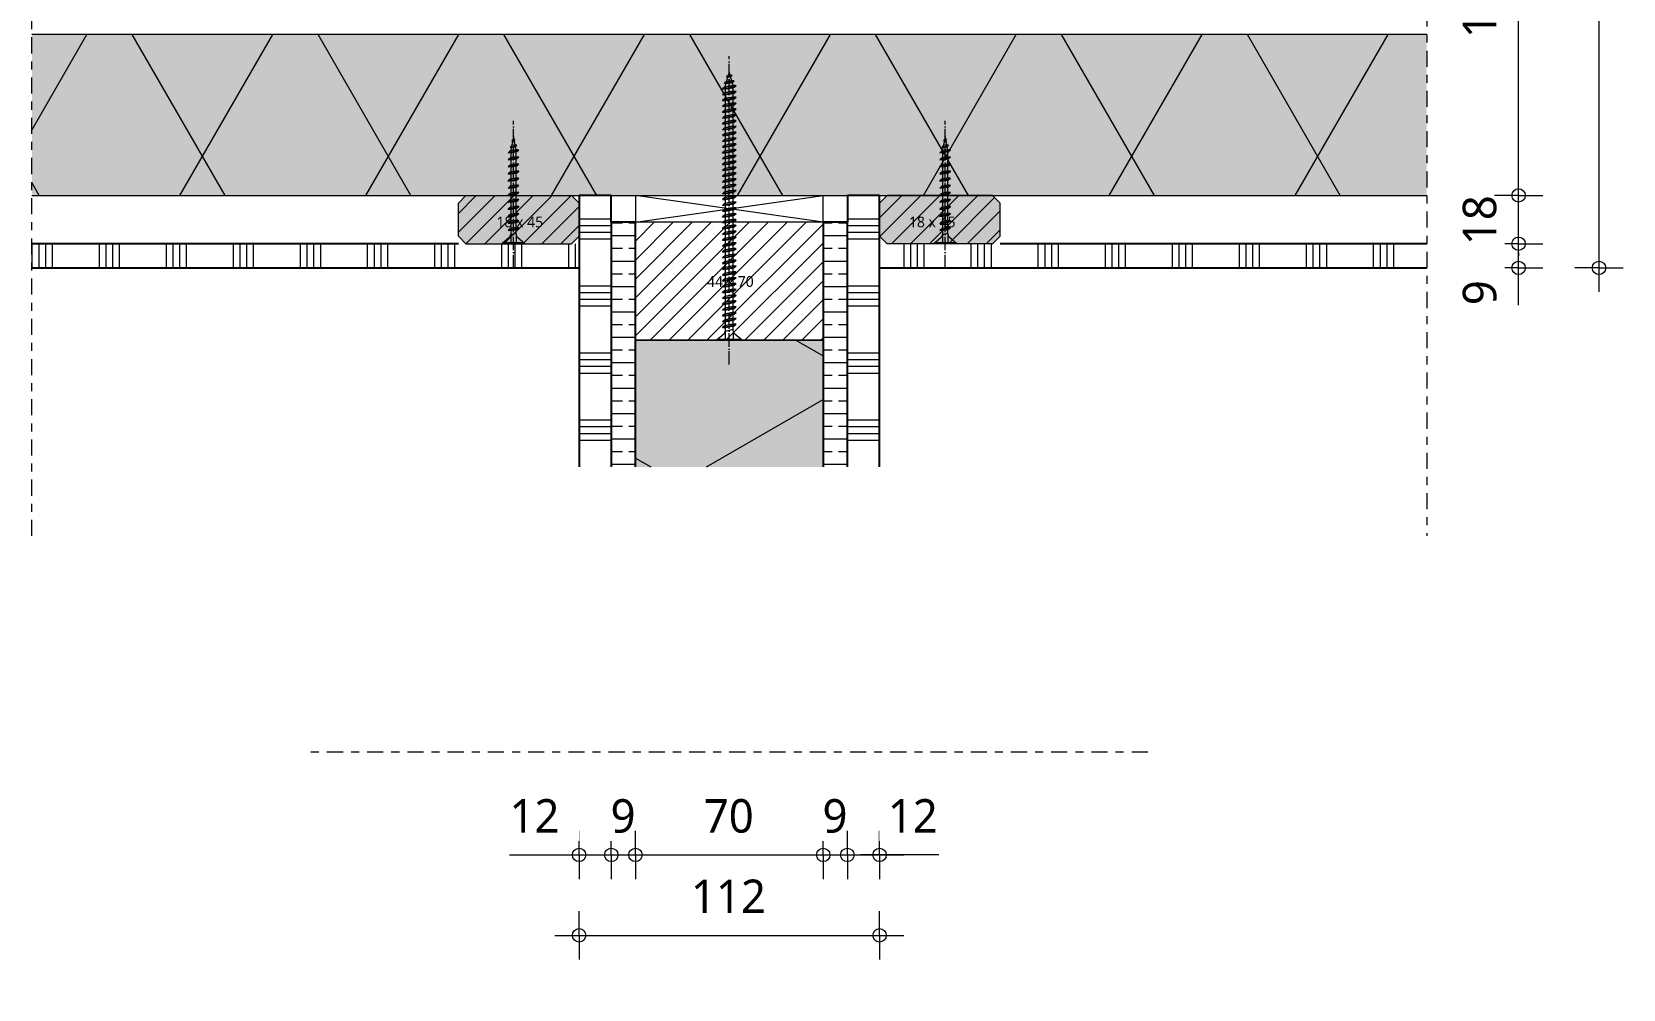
# Model space of a CAD drawing. Header units: millimetres. Extents: x 2927 to 18500, y -7154 to 6447.
# Drawn here: x 16010 to 16603, y -1570 to -1213 of the extents above; entities that cross this region are included whole.
import ezdxf

# ---------------------------------------------------------------- set-up
doc = ezdxf.new("R2010")
doc.units = ezdxf.units.MM
doc.linetypes.add('MV_center', pattern=[15, 6, -3, 3, -3])
doc.linetypes.add('MV_hartlijn_staal', pattern=[6.6, 5, -0.8, 0, -0.8])
for name, color, linetype, lineweight in [('A-ANNO-DIMS', 211, 'Continuous', 13), ('A-ANNO-DIMS-5', 211, 'Continuous', 13), ('A-ANNO-NOTE', 131, 'Continuous', 18), ('A-DETL', 90, 'Continuous', 13), ('A-DETL-GENF', 92, 'Continuous', 18), ('A-DETL-MEDM', 33, 'Continuous', 18)]:
    doc.layers.add(name, color=color, linetype=linetype, lineweight=lineweight)
doc.styles.add('Segoe UI_1', font='segoeui.ttf', dxfattribs={"height": 4})
doc.styles.add('Segoe UI_3', font='segoeui.ttf', dxfattribs={"height": 12.5})
doc.dimstyles.new('2_5_mm', dxfattribs={"dimscale": 304.8, "dimtxt": 13.092049, "dimasz": 0.016404, "dimexe": 0.029528, "dimexo": 0.0625, "dimgap": 0.014764, "dimtad": 1, "dimdec": 0, "dimzin": 0, "dimdsep": 46, "dimtxsty": 'Segoe UI_3', "dimblk1": 'DOTBLANK', "dimblk2": 'DOTBLANK', "dimsah": 1, "dimcen": 0.09, "dimdle": 0.029528, "dimazin": 0, "dimtfac": 1, "dimtdec": 4, "dimtix": 1, "dimtmove": 0, "dimatfit": 3, "dimfxl": 0.029528, "dimfxlon": 1, "dimtvp": 1, "dimtfill": 1, "dimtolj": 1, "dimtzin": 0, "dimarcsym": 2})
doc.dimstyles.new('2_5_mm_2', dxfattribs={"dimscale": 304.8, "dimtxt": 13.092049, "dimasz": 0.016404, "dimexe": 0.029528, "dimexo": 0.0625, "dimgap": 0.014764, "dimtad": 1, "dimdec": 0, "dimzin": 0, "dimdsep": 46, "dimtxsty": 'Segoe UI_3', "dimblk1": 'DOTBLANK', "dimblk2": 'DOTBLANK', "dimsah": 1, "dimcen": 0.09, "dimdle": 0.029528, "dimazin": 0, "dimtfac": 1, "dimtdec": 4, "dimtix": 1, "dimtmove": 1, "dimatfit": 3, "dimfxl": 0.029528, "dimfxlon": 1, "dimtvp": 1, "dimtfill": 1, "dimtolj": 1, "dimtzin": 0, "dimarcsym": 2})
pattern_1 = [(90, (10, 0), (-25, 1e-15), []), (90, (12.5, 0), (-25, 1e-15), []), (90, (15, 0), (-25, 1e-15), []), (90, (17.5, 0), (-25, 1e-15), [])]
pattern_2 = [(0, (0, 10), (0, 25), []), (0, (0, 12.5), (0, 25), []), (0, (0, 15), (0, 25), []), (0, (0, 17.5), (0, 25), [])]
pattern_3 = [(0, (0, 0), (0, 9.476), []), (0, (0, 4.738), (0, 9.476), [4.738, -2.369])]

# ---------------------------------------------------------------- blocks, each defined once
blk = doc.blocks.new('42_isolatie - Type 1-V258-Details Domera')
at = {"layer": 'A-DETL-GENF'}
blk.add_hatch(color=256, dxfattribs=at).paths.add_polyline_path([(631.28, 0.8), (631.28, 60.8), (111.28, 60.8), (111.28, 0.8), (472.28, 0.8)])
at = {"layer": 'A-DETL-GENF', "lineweight": 13}
h = blk.add_hatch(dxfattribs=at)
h.set_pattern_fill('FP_308', color=256, style=0, pattern_type=2)
h.set_pattern_definition([(60, (0, 60.8), (-51.9615, 30), []), (120, (0, 60.8), (-51.9615, -30), [])])
h.paths.add_polyline_path([(631.28, 0.8), (631.28, 60.8), (111.28, 60.8), (111.28, 0.8), (472.28, 0.8)])
at = {"layer": 'A-DETL-GENF'}
for p, q in [((631.28, 60.8), (111.28, 60.8)), ((631.28, 60.8), (111.28, 60.8)), ((111.28, 0.8), (270.28, 0.8)), ((111.28, 0.8), (270.28, 0.8)), ((270.28, 0.8), (273.11, 0.8)), ((273.11, 0.8), (312.45, 0.8)), ((312.45, 0.8), (315.28, 0.8)), ((315.28, 0.8), (327.28, 0.8)), ((327.28, 0.8), (415.28, 0.8)), ((327.28, 0.8), (415.28, 0.8)), ((415.28, 0.8), (427.28, 0.8)), ((427.28, 0.8), (430.11, 0.8)), ((430.11, 0.8), (469.45, 0.8)), ((469.45, 0.8), (472.28, 0.8)), ((472.28, 0.8), (631.28, 0.8)), ((472.28, 0.8), (631.28, 0.8))]:
    blk.add_line(p, q, dxfattribs=at)
blk = doc.blocks.new('42_isolatie - Type 1-4084847-Details Domera')
at = {"layer": 'A-DETL-GENF'}
h = blk.add_hatch(color=256, dxfattribs=at)
h.paths.add_polyline_path([(0.28, 0.8), (268.25, 0.8), (268.25, 70.8), (0.28, 70.8)])
h.paths.add_polyline_path([(664.31, 0.8), (711.57, 0.8), (711.57, 70.8), (664.31, 70.8)])
at = {"layer": 'A-DETL-GENF', "lineweight": 13}
h = blk.add_hatch(dxfattribs=at)
h.set_pattern_fill('FP_63', color=256, style=0, pattern_type=2)
h.set_pattern_definition([(60, (32.3, 205.2), (-58.89, 34), []), (120, (32.3, 205.2), (-58.89, -34), [])])
h.paths.add_polyline_path([(0.28, 0.8), (268.25, 0.8), (268.25, 70.8), (0.28, 70.8)])
h.paths.add_polyline_path([(664.31, 0.8), (711.57, 0.8), (711.57, 70.8), (664.31, 70.8)])
at = {"layer": 'A-DETL-GENF'}
for p, q in [((268.25, 70.8), (0.28, 70.8)), ((0.28, 70.8), (0.28, 0.8)), ((0.28, 70.8), (0.28, 0.8)), ((711.57, 0.8), (711.57, 70.8)), ((0.28, 0.8), (268.25, 0.8))]:
    blk.add_line(p, q, dxfattribs=at)
blk = doc.blocks.new('00 hout rechthoekig - 44x70-V266-Details Domera')
at = {"layer": 'A-DETL-GENF', "lineweight": 13}
h = blk.add_hatch(dxfattribs=at)
h.set_pattern_fill('FP_325', color=256, style=0, pattern_type=2)
h.set_pattern_definition([(45, (-16234.834, 1283.764), (-3.5355339, 3.5355339), [])])
h.paths.add_polyline_path([(70, -44), (70, 0), (0, 0), (0, -44)])
at = {"layer": 'A-DETL-MEDM'}
for p, q in [((70, 0), (0, 0)), ((0, -44), (70, -44))]:
    blk.add_line(p, q, dxfattribs=at)
blk = doc.blocks.new('00 hout-rechthoekig - Vuren 18x45-V268-Details Domera')
at = {"layer": 'A-DETL-GENF'}
blk.add_hatch(color=256, dxfattribs=at).paths.add_polyline_path([(42.17, 0), (2.83, 0), (0, -2.83), (0, -15.17), (2.83, -18), (42.17, -18), (45, -15.17), (45, -2.83)])
at = {"layer": 'A-DETL-MEDM', "lineweight": 13}
h = blk.add_hatch(dxfattribs=at)
h.set_pattern_fill('FP_328', color=256, style=0, pattern_type=2)
h.set_pattern_definition([(225, (16370.834, -1291.764), (3.5355339, -3.5355339), [])])
h.paths.add_polyline_path([(42.17, 0), (2.83, 0), (0, -2.83), (0, -15.17), (2.83, -18), (42.17, -18), (45, -15.17), (45, -2.83)])
at = {"layer": 'A-DETL-MEDM'}
for p, q in [((0, -2.83), (2.83, 0)), ((2.83, 0), (0, -2.83)), ((2.83, 0), (42.17, 0)), ((42.17, 0), (45, -2.83)), ((0, -2.83), (0, -15.17)), ((42.17, 0), (45, -2.83)), ((2.83, -18), (0, -15.17)), ((0, -15.17), (2.83, -18)), ((45, -15.17), (42.17, -18)), ((42.17, -18), (45, -15.17)), ((2.83, -18), (42.17, -18))]:
    blk.add_line(p, q, dxfattribs=at)
blk = doc.blocks.new('00 hout-rechthoekig - Vuren 18x45-V269-Details Domera')
at = {"layer": 'A-DETL-GENF'}
blk.add_hatch(color=256, dxfattribs=at).paths.add_polyline_path([(42.17, 0), (45, 2.83), (45, 15.17), (42.17, 18), (2.83, 18), (0, 15.17), (0, 2.83), (2.83, 0)])
at = {"layer": 'A-DETL-MEDM', "lineweight": 13}
h = blk.add_hatch(dxfattribs=at)
h.set_pattern_fill('FP_329', color=256, style=0, pattern_type=2)
h.set_pattern_definition([(45, (-16168.834, 1291.764), (-3.5355339, 3.5355339), [])])
h.paths.add_polyline_path([(42.17, 0), (45, 2.83), (45, 15.17), (42.17, 18), (2.83, 18), (0, 15.17), (0, 2.83), (2.83, 0)])
at = {"layer": 'A-DETL-MEDM'}
for p, q in [((0, 15.17), (2.83, 18)), ((0, 15.17), (2.83, 18)), ((2.83, 18), (42.17, 18)), ((42.17, 18), (45, 15.17)), ((42.17, 18), (45, 15.17)), ((0, 2.83), (0, 15.17)), ((2.83, 0), (0, 2.83)), ((2.83, 0), (0, 2.83)), ((2.83, 0), (42.17, 0)), ((45, 2.83), (42.17, 0)), ((42.17, 0), (45, 2.83))]:
    blk.add_line(p, q, dxfattribs=at)
blk = doc.blocks.new('28 schroeven 2D - Verzonken schroef 5_0x100mm-3245536-Details Domera')
at = {"layer": 'A-DETL-GENF', "linetype": 'MV_hartlijn_staal', "lineweight": 13}
blk.add_line((0, 9.1), (0, -105.9), dxfattribs=at)
at = {"layer": 'A-DETL-GENF', "lineweight": 5}
for p, q in [((-4.9, 0), (4.9, 0)), ((-2.04, -2.4), (-4.9, 0)), ((4.9, 0), (2.04, -2.4)), ((-4.54, -0.3), (4.54, -0.3)), ((2.5, -4.74), (-2.5, -5.9)), ((-2.5, -5.9), (-1.75, -5.26)), ((-1.5, -4), (1.53, -3.26)), ((-1.5, -3.55), (-1.5, -95)), ((1.5, -95), (1.5, -3.55)), ((1.75, -5.38), (2.5, -4.74)), ((2.5, -6.91), (-2.5, -8.07)), ((-2.5, -8.07), (-1.75, -7.43)), ((2.5, -9.08), (-2.5, -10.24)), ((-2.5, -10.24), (-1.75, -9.6)), ((2.5, -11.25), (-2.5, -12.41)), ((-2.5, -12.41), (-1.75, -11.77)), ((1.75, -7.55), (2.5, -6.91)), ((1.75, -9.72), (2.5, -9.08)), ((1.75, -11.89), (2.5, -11.25)), ((2.5, -13.42), (-2.5, -14.58)), ((-2.5, -14.58), (-1.75, -13.94)), ((2.5, -15.59), (-2.5, -16.75)), ((-2.5, -16.75), (-1.75, -16.11)), ((2.5, -17.76), (-2.5, -18.92)), ((1.75, -14.06), (2.5, -13.42)), ((1.75, -16.23), (2.5, -15.59)), ((1.75, -18.4), (2.5, -17.76)), ((-2.5, -18.92), (-1.75, -18.28)), ((2.5, -19.93), (-2.5, -21.09)), ((-2.5, -21.09), (-1.75, -20.45)), ((2.5, -22.1), (-2.5, -23.26)), ((-2.5, -23.26), (-1.75, -22.62)), ((1.75, -20.57), (2.5, -19.93)), ((1.75, -22.74), (2.5, -22.1)), ((2.5, -24.27), (-2.5, -25.44)), ((-2.5, -25.44), (-1.75, -24.8)), ((2.5, -26.44), (-2.5, -27.61)), ((-2.5, -27.61), (-1.75, -26.97)), ((2.5, -28.61), (-2.5, -29.78)), ((-2.5, -29.78), (-1.75, -29.14)), ((1.75, -24.91), (2.5, -24.27)), ((1.75, -27.08), (2.5, -26.44)), ((1.75, -29.25), (2.5, -28.61)), ((2.5, -30.78), (-2.5, -31.95)), ((-2.5, -31.95), (-1.75, -31.31)), ((2.5, -32.95), (-2.5, -34.12)), ((-2.5, -34.12), (-1.75, -33.48)), ((2.5, -35.12), (-2.5, -36.29)), ((1.75, -31.42), (2.5, -30.78)), ((1.75, -33.59), (2.5, -32.95)), ((1.75, -35.76), (2.5, -35.12)), ((-2.5, -36.29), (-1.75, -35.65)), ((2.5, -37.29), (-2.5, -38.46)), ((-2.5, -38.46), (-1.75, -37.82)), ((2.5, -39.47), (-2.5, -40.63)), ((-2.5, -40.63), (-1.75, -39.99)), ((1.75, -37.93), (2.5, -37.29)), ((1.75, -40.11), (2.5, -39.47)), ((2.5, -41.64), (-2.5, -42.8)), ((-2.5, -42.8), (-1.75, -42.16)), ((2.5, -43.81), (-2.5, -44.97)), ((-2.5, -44.97), (-1.75, -44.33)), ((2.5, -45.98), (-2.5, -47.14)), ((-2.5, -47.14), (-1.75, -46.5)), ((1.75, -42.28), (2.5, -41.64)), ((1.75, -44.45), (2.5, -43.81)), ((1.75, -46.62), (2.5, -45.98)), ((2.5, -48.15), (-2.5, -49.31)), ((-2.5, -49.31), (-1.75, -48.67)), ((2.5, -50.32), (-2.5, -51.48)), ((-2.5, -51.48), (-1.75, -50.84)), ((2.5, -52.49), (-2.5, -53.65)), ((-2.5, -53.65), (-1.75, -53.01)), ((1.75, -48.79), (2.5, -48.15)), ((1.75, -50.96), (2.5, -50.32)), ((1.75, -53.13), (2.5, -52.49)), ((2.5, -54.66), (-2.5, -55.82)), ((-2.5, -55.82), (-1.75, -55.18)), ((2.5, -56.83), (-2.5, -57.99)), ((-2.5, -57.99), (-1.75, -57.35)), ((2.5, -59), (-2.5, -60.16)), ((1.75, -55.3), (2.5, -54.66)), ((1.75, -57.47), (2.5, -56.83)), ((1.75, -59.64), (2.5, -59)), ((-2.5, -60.16), (-1.75, -59.52)), ((2.5, -61.17), (-2.5, -62.34)), ((-2.5, -62.34), (-1.75, -61.7)), ((2.5, -63.34), (-2.5, -64.51)), ((-2.5, -64.51), (-1.75, -63.87)), ((1.75, -61.81), (2.5, -61.17)), ((1.75, -63.98), (2.5, -63.34)), ((2.5, -65.51), (-2.5, -66.68)), ((-2.5, -66.68), (-1.75, -66.04)), ((2.5, -67.68), (-2.5, -68.85)), ((-2.5, -68.85), (-1.75, -68.21)), ((2.5, -69.85), (-2.5, -71.02)), ((-2.5, -71.02), (-1.75, -70.38)), ((1.75, -66.15), (2.5, -65.51)), ((1.75, -68.32), (2.5, -67.68)), ((1.75, -70.49), (2.5, -69.85)), ((2.5, -72.02), (-2.5, -73.19)), ((-2.5, -73.19), (-1.75, -72.55)), ((2.5, -74.19), (-2.5, -75.36)), ((-2.5, -75.36), (-1.75, -74.72)), ((2.5, -76.37), (-2.5, -77.53)), ((-2.5, -77.53), (-1.75, -76.89)), ((1.75, -72.66), (2.5, -72.02)), ((1.75, -74.83), (2.5, -74.19)), ((1.75, -77.01), (2.5, -76.37)), ((2.5, -78.54), (-2.5, -79.7)), ((-2.5, -79.7), (-1.75, -79.06)), ((2.5, -80.71), (-2.5, -81.87)), ((-2.5, -81.87), (-1.75, -81.23)), ((2.5, -82.88), (-2.5, -84.04)), ((1.75, -79.18), (2.5, -78.54)), ((1.75, -81.35), (2.5, -80.71)), ((1.75, -83.52), (2.5, -82.88)), ((-2.5, -84.04), (-1.75, -83.4)), ((2.5, -85.05), (-2.5, -86.21)), ((-2.5, -86.21), (-1.75, -85.57)), ((2.5, -87.22), (-2.5, -88.38)), ((-2.5, -88.38), (-1.75, -87.74)), ((1.75, -85.69), (2.5, -85.05)), ((1.75, -87.86), (2.5, -87.22)), ((2.5, -89.39), (-2.5, -90.55)), ((-2.5, -90.55), (-1.75, -89.91)), ((2.5, -91.56), (-2.5, -92.72)), ((-2.5, -92.72), (-1.75, -92.08)), ((2.5, -93.73), (-2.5, -94.89)), ((-2.5, -94.89), (-1.75, -94.25)), ((1.75, -90.03), (2.5, -89.39)), ((1.75, -92.2), (2.5, -91.56)), ((1.75, -94.37), (2.5, -93.73)), ((1.76, -95.84), (-1.76, -96.66)), ((-1.76, -96.66), (-1.01, -96.02)), ((-1.5, -95), (0, -100)), ((-1.02, -98.71), (-0.27, -98.07)), ((1.02, -98.23), (-1.02, -98.71)), ((0, -100), (1.5, -95)), ((0.27, -98.87), (1.02, -98.23)), ((1.01, -96.48), (1.76, -95.84))]:
    blk.add_line(p, q, dxfattribs=at)
at = {"layer": 'A-DETL-GENF'}
for p, q in [((-1.5, -3.55), (-1.5, 0)), ((1.5, -3.55), (1.5, 0))]:
    blk.add_line(p, q, dxfattribs=at)
at = {"layer": 'A-DETL-GENF', "lineweight": 5}
for centre, start, end in [((-3, -3.55), 360, 50), ((3, -3.55), 130, 180)]:
    blk.add_arc(centre, 1.5, start, end, dxfattribs=at)
for points in [[(-2.5, -5.9), (-1.83, -6.19), (1.75, -5.38)], [(-1.75, -5.26), (2.23, -4.46), (2.5, -4.74)], [(-2.5, -8.07), (-1.83, -8.36), (1.75, -7.55)], [(-2.5, -10.24), (-1.83, -10.53), (1.75, -9.72)], [(-1.75, -7.43), (2.23, -6.63), (2.5, -6.91)], [(-1.75, -9.6), (2.23, -8.8), (2.5, -9.08)], [(-1.75, -11.77), (2.23, -10.97), (2.5, -11.25)], [(-2.5, -12.41), (-1.83, -12.71), (1.75, -11.89)], [(-2.5, -14.58), (-1.83, -14.88), (1.75, -14.06)], [(-2.5, -16.75), (-1.83, -17.05), (1.75, -16.23)], [(-1.75, -13.94), (2.23, -13.14), (2.5, -13.42)], [(-1.75, -16.11), (2.23, -15.31), (2.5, -15.59)], [(-1.75, -18.28), (2.23, -17.48), (2.5, -17.76)], [(-2.5, -18.92), (-1.83, -19.22), (1.75, -18.4)], [(-2.5, -21.09), (-1.83, -21.39), (1.75, -20.57)], [(-2.5, -23.26), (-1.83, -23.56), (1.75, -22.74)], [(-1.75, -20.45), (2.23, -19.65), (2.5, -19.93)], [(-1.75, -22.62), (2.23, -21.82), (2.5, -22.1)], [(-2.5, -25.44), (-1.83, -25.73), (1.75, -24.91)], [(-2.5, -27.61), (-1.83, -27.9), (1.75, -27.08)], [(-2.5, -29.78), (-1.83, -30.07), (1.75, -29.25)], [(-1.75, -24.8), (2.23, -23.99), (2.5, -24.27)], [(-1.75, -26.97), (2.23, -26.16), (2.5, -26.44)], [(-1.75, -29.14), (2.23, -28.33), (2.5, -28.61)], [(-2.5, -31.95), (-1.83, -32.24), (1.75, -31.42)], [(-2.5, -34.12), (-1.83, -34.41), (1.75, -33.59)], [(-1.75, -31.31), (2.23, -30.51), (2.5, -30.78)], [(-1.75, -33.48), (2.23, -32.68), (2.5, -32.95)], [(-1.75, -35.65), (2.23, -34.85), (2.5, -35.12)], [(-2.5, -36.29), (-1.83, -36.58), (1.75, -35.76)], [(-2.5, -38.46), (-1.83, -38.75), (1.75, -37.93)], [(-2.5, -40.63), (-1.83, -40.92), (1.75, -40.11)], [(-1.75, -37.82), (2.23, -37.02), (2.5, -37.29)], [(-1.75, -39.99), (2.23, -39.19), (2.5, -39.47)], [(-2.5, -42.8), (-1.83, -43.09), (1.75, -42.28)], [(-2.5, -44.97), (-1.83, -45.26), (1.75, -44.45)], [(-2.5, -47.14), (-1.83, -47.43), (1.75, -46.62)], [(-1.75, -42.16), (2.23, -41.36), (2.5, -41.64)], [(-1.75, -44.33), (2.23, -43.53), (2.5, -43.81)], [(-1.75, -46.5), (2.23, -45.7), (2.5, -45.98)], [(-2.5, -49.31), (-1.83, -49.61), (1.75, -48.79)], [(-2.5, -51.48), (-1.83, -51.78), (1.75, -50.96)], [(-2.5, -53.65), (-1.83, -53.95), (1.75, -53.13)], [(-1.75, -48.67), (2.23, -47.87), (2.5, -48.15)], [(-1.75, -50.84), (2.23, -50.04), (2.5, -50.32)], [(-1.75, -53.01), (2.23, -52.21), (2.5, -52.49)], [(-2.5, -55.82), (-1.83, -56.12), (1.75, -55.3)], [(-2.5, -57.99), (-1.83, -58.29), (1.75, -57.47)], [(-1.75, -55.18), (2.23, -54.38), (2.5, -54.66)], [(-1.75, -57.35), (2.23, -56.55), (2.5, -56.83)], [(-1.75, -59.52), (2.23, -58.72), (2.5, -59)], [(-2.5, -60.16), (-1.83, -60.46), (1.75, -59.64)], [(-2.5, -62.34), (-1.83, -62.63), (1.75, -61.81)], [(-2.5, -64.51), (-1.83, -64.8), (1.75, -63.98)], [(-1.75, -61.7), (2.23, -60.89), (2.5, -61.17)], [(-1.75, -63.87), (2.23, -63.06), (2.5, -63.34)], [(-2.5, -66.68), (-1.83, -66.97), (1.75, -66.15)], [(-2.5, -68.85), (-1.83, -69.14), (1.75, -68.32)], [(-2.5, -71.02), (-1.83, -71.31), (1.75, -70.49)], [(-1.75, -66.04), (2.23, -65.23), (2.5, -65.51)], [(-1.75, -68.21), (2.23, -67.41), (2.5, -67.68)], [(-1.75, -70.38), (2.23, -69.58), (2.5, -69.85)], [(-2.5, -73.19), (-1.83, -73.48), (1.75, -72.66)], [(-2.5, -75.36), (-1.83, -75.65), (1.75, -74.83)], [(-2.5, -77.53), (-1.83, -77.82), (1.75, -77.01)], [(-1.75, -72.55), (2.23, -71.75), (2.5, -72.02)], [(-1.75, -74.72), (2.23, -73.92), (2.5, -74.19)], [(-1.75, -76.89), (2.23, -76.09), (2.5, -76.37)], [(-2.5, -79.7), (-1.83, -79.99), (1.75, -79.18)], [(-2.5, -81.87), (-1.83, -82.16), (1.75, -81.35)], [(-1.75, -79.06), (2.23, -78.26), (2.5, -78.54)], [(-1.75, -81.23), (2.23, -80.43), (2.5, -80.71)], [(-1.75, -83.4), (2.23, -82.6), (2.5, -82.88)], [(-2.5, -84.04), (-1.83, -84.33), (1.75, -83.52)], [(-2.5, -86.21), (-1.83, -86.51), (1.75, -85.69)], [(-2.5, -88.38), (-1.83, -88.68), (1.75, -87.86)], [(-1.75, -85.57), (2.23, -84.77), (2.5, -85.05)], [(-1.75, -87.74), (2.23, -86.94), (2.5, -87.22)], [(-2.5, -90.55), (-1.83, -90.85), (1.75, -90.03)], [(-2.5, -92.72), (-1.83, -93.02), (1.75, -92.2)], [(-2.5, -94.89), (-1.83, -95.19), (1.75, -94.37)], [(-1.75, -89.91), (2.23, -89.11), (2.5, -89.39)], [(-1.75, -92.08), (2.23, -91.28), (2.5, -91.56)], [(-1.75, -94.25), (2.23, -93.45), (2.5, -93.73)], [(-1.76, -96.66), (-1.34, -96.87), (1.01, -96.48)], [(-1.02, -98.71), (-0.85, -98.85), (0.27, -98.87)], [(-1.01, -96.02), (1.59, -95.65), (1.76, -95.84)], [(-0.27, -98.07), (0.96, -98.13), (1.02, -98.23)]]:
    blk.add_open_spline(points, degree=2, dxfattribs=at)
blk = doc.blocks.new('28 schroeven 2D - Verzonken schroef 4_0x40mm-3245472-Details Domera')
at = {"layer": 'A-DETL-GENF', "linetype": 'MV_hartlijn_staal', "lineweight": 13}
blk.add_line((0, 9.1), (0, -45.9), dxfattribs=at)
at = {"layer": 'A-DETL-GENF', "lineweight": 5}
for p, q in [((-4.4, 0), (4.4, 0)), ((-1.54, -2.4), (-4.4, 0)), ((4.4, 0), (1.54, -2.4)), ((-4.04, -0.3), (4.04, -0.3)), ((2, -4.97), (-2, -5.9)), ((-2, -5.9), (-1.25, -5.26)), ((-1, -4), (1.03, -3.26)), ((-1, -3.55), (-1, -35)), ((1, -35), (1, -3.55)), ((1.25, -5.61), (2, -4.97)), ((2, -7.6), (-2, -8.54)), ((-2, -8.54), (-1.25, -7.9)), ((2, -10.24), (-2, -11.17)), ((-2, -11.17), (-1.25, -10.53)), ((1.25, -8.24), (2, -7.6)), ((1.25, -10.88), (2, -10.24)), ((2, -12.88), (-2, -13.81)), ((-2, -13.81), (-1.25, -13.17)), ((2, -15.51), (-2, -16.44)), ((-2, -16.44), (-1.25, -15.8)), ((1.25, -13.52), (2, -12.88)), ((1.25, -16.15), (2, -15.51)), ((2, -18.15), (-2, -19.08)), ((-2, -19.08), (-1.25, -18.44)), ((2, -20.78), (-2, -21.71)), ((-2, -21.71), (-1.25, -21.07)), ((2, -23.42), (-2, -24.35)), ((-2, -24.35), (-1.25, -23.71)), ((1.25, -18.79), (2, -18.15)), ((1.25, -21.42), (2, -20.78)), ((1.25, -24.06), (2, -23.42)), ((2, -26.06), (-2, -26.99)), ((-2, -26.99), (-1.25, -26.35)), ((2, -28.69), (-2, -29.62)), ((-2, -29.62), (-1.25, -28.98)), ((1.25, -26.7), (2, -26.06)), ((1.25, -29.33), (2, -28.69)), ((2, -31.33), (-2, -32.26)), ((-2, -32.26), (-1.25, -31.62)), ((2, -33.96), (-2, -34.89)), ((-2, -34.89), (-1.25, -34.25)), ((-1, -35), (0, -40)), ((0, -40), (1, -35)), ((1.25, -31.97), (2, -31.33)), ((1.25, -34.6), (2, -33.96)), ((-1.26, -36.66), (-0.51, -36.02)), ((1.26, -36.07), (-1.26, -36.66)), ((-0.52, -38.71), (0.23, -38.07)), ((0.52, -38.47), (-0.52, -38.71)), ((-0.23, -39.11), (0.52, -38.47)), ((0.51, -36.71), (1.26, -36.07))]:
    blk.add_line(p, q, dxfattribs=at)
at = {"layer": 'A-DETL-GENF'}
for p, q in [((-1, -3.55), (-1, 0)), ((1, -3.55), (1, 0))]:
    blk.add_line(p, q, dxfattribs=at)
at = {"layer": 'A-DETL-GENF', "lineweight": 5}
for centre, start, end in [((-2.5, -3.55), 360, 50), ((2.5, -3.55), 130, 180)]:
    blk.add_arc(centre, 1.5, start, end, dxfattribs=at)
for points in [[(-2, -5.9), (-1.5, -6.14), (1.25, -5.61)], [(-1.25, -5.26), (1.8, -4.75), (2, -4.97)], [(-2, -8.54), (-1.5, -8.78), (1.25, -8.24)], [(-2, -11.17), (-1.5, -11.41), (1.25, -10.88)], [(-1.25, -7.9), (1.8, -7.39), (2, -7.6)], [(-1.25, -10.53), (1.8, -10.02), (2, -10.24)], [(-2, -13.81), (-1.5, -14.05), (1.25, -13.52)], [(-2, -16.44), (-1.5, -16.68), (1.25, -16.15)], [(-1.25, -13.17), (1.8, -12.66), (2, -12.88)], [(-1.25, -15.8), (1.8, -15.29), (2, -15.51)], [(-2, -19.08), (-1.5, -19.32), (1.25, -18.79)], [(-2, -21.71), (-1.5, -21.96), (1.25, -21.42)], [(-1.25, -18.44), (1.8, -17.93), (2, -18.15)], [(-1.25, -21.07), (1.8, -20.57), (2, -20.78)], [(-1.25, -23.71), (1.8, -23.2), (2, -23.42)], [(-2, -24.35), (-1.5, -24.59), (1.25, -24.06)], [(-2, -26.99), (-1.5, -27.23), (1.25, -26.7)], [(-2, -29.62), (-1.5, -29.86), (1.25, -29.33)], [(-1.25, -26.35), (1.8, -25.84), (2, -26.06)], [(-1.25, -28.98), (1.8, -28.47), (2, -28.69)], [(-2, -32.26), (-1.5, -32.5), (1.25, -31.97)], [(-2, -34.89), (-1.5, -35.13), (1.25, -34.6)], [(-1.25, -31.62), (1.8, -31.11), (2, -31.33)], [(-1.25, -34.25), (1.8, -33.74), (2, -33.96)], [(-1.26, -36.66), (-1, -36.82), (0.51, -36.71)], [(-0.52, -38.71), (-0.51, -38.79), (-0.23, -39.11)], [(-0.51, -36.02), (1.16, -35.94), (1.26, -36.07)], [(0.23, -38.07), (0.53, -38.42), (0.52, -38.47)]]:
    blk.add_open_spline(points, degree=2, dxfattribs=at)
blk = doc.blocks.new('NLRS_00_DI_maskeer - Type 1-4234803-Details Domera')
at = {"layer": 'A-DETL-GENF', "linetype": 'MV_center'}
blk.add_line((-100, 0), (212, 0), dxfattribs=at)
blk = doc.blocks.new('NLRS_00_DI_maskeer - Type 1-4235179-Details Domera')
at = {"layer": 'A-DETL-GENF', "linetype": 'MV_center'}
blk.add_line((-100, 0), (321, 0), dxfattribs=at)
blk = doc.blocks.new('NLRS_00_DI_maskeer - Type 1-4235177-Details Domera')
at = {"layer": 'A-DETL-GENF', "linetype": 'MV_center'}
blk.add_line((321, 0), (-100, 0), dxfattribs=at)
blk = doc.blocks.new('DIMBLOCK315-Details Domera')
at = {"layer": 'A-ANNO-DIMS-5'}
for p, q in [((16564.03, -1291.76), (16555.03, -1291.76)), ((16564.03, -1309.76), (16564.03, -1291.76)), ((16564.03, -1291.76), (16573.03, -1291.76)), ((16564.03, -1295.15), (16564.03, -1296.26)), ((16564.03, -1314.67), (16564.03, -1295.15)), ((16564.03, -1300.76), (16555.03, -1300.76)), ((16564.03, -1300.76), (16573.03, -1300.76))]:
    blk.add_line(p, q, dxfattribs=at)
for centre in [(16564.03, -1291.76), (16564.03, -1300.76)]:
    blk.add_circle(centre, 2.5, dxfattribs=at)
at = {"layer": 'A-ANNO-DIMS-5', "color": 0, "insert": (16543.22, -1314.67), "char_height": 12.5, "width": 11.4258, "attachment_point": 1, "rotation": 90, "line_spacing_factor": 1.142579, "style": 'Segoe UI_3', "bg_fill": 3, "box_fill_scale": 1.25, "bg_fill_color": 9, "bg_fill_true_color": 13158600, "bg_fill_transparency": 0}
blk.add_mtext('9', dxfattribs=at)
blk = doc.blocks.new('_DotBlank')
at = {"color": 0, "linetype": 'ByBlock', "lineweight": -2}
blk.add_line((-0.5, 0), (-1, 0), dxfattribs=at)
blk.add_circle((0, 0), 0.5, dxfattribs=at)
blk = doc.blocks.new('DIMBLOCK316-Details Domera')
at = {"layer": 'A-ANNO-DIMS-5'}
for p, q in [((16564.03, -1273.76), (16555.03, -1273.76)), ((16564.03, -1291.76), (16564.03, -1273.76)), ((16564.03, -1273.76), (16573.03, -1273.76)), ((16564.03, -1291.76), (16555.03, -1291.76)), ((16564.03, -1291.76), (16573.03, -1291.76))]:
    blk.add_line(p, q, dxfattribs=at)
for centre in [(16564.03, -1273.76), (16564.03, -1291.76)]:
    blk.add_circle(centre, 2.5, dxfattribs=at)
at = {"layer": 'A-ANNO-DIMS-5', "color": 0, "insert": (16543.22, -1292.29), "char_height": 12.5, "width": 22.8516, "attachment_point": 1, "rotation": 90, "line_spacing_factor": 1.142579, "style": 'Segoe UI_3', "bg_fill": 3, "box_fill_scale": 1.25, "bg_fill_color": 9, "bg_fill_true_color": 13158600, "bg_fill_transparency": 0}
blk.add_mtext('18', dxfattribs=at)
blk = doc.blocks.new('DIMBLOCK317-Details Domera')
at = {"layer": 'A-ANNO-DIMS-5'}
for p, q in [((16564.03, -1127.76), (16555.03, -1127.76)), ((16564.03, -1273.76), (16564.03, -1127.76)), ((16564.03, -1127.76), (16573.03, -1127.76)), ((16564.03, -1273.76), (16555.03, -1273.76)), ((16564.03, -1273.76), (16573.03, -1273.76))]:
    blk.add_line(p, q, dxfattribs=at)
for centre in [(16564.03, -1127.76), (16564.03, -1273.76)]:
    blk.add_circle(centre, 2.5, dxfattribs=at)
at = {"layer": 'A-ANNO-DIMS-5', "color": 0, "insert": (16543.22, -1215.05), "char_height": 12.5, "width": 34.2774, "attachment_point": 1, "rotation": 90, "line_spacing_factor": 1.142579, "style": 'Segoe UI_3', "bg_fill": 3, "box_fill_scale": 1.25, "bg_fill_color": 9, "bg_fill_true_color": 13158600, "bg_fill_transparency": 0}
blk.add_mtext('146', dxfattribs=at)
blk = doc.blocks.new('DIMBLOCK343-Details Domera')
at = {"layer": 'A-ANNO-DIMS-5'}
for p, q in [((16213.83, -1519.74), (16213.83, -1510.74)), ((16225.83, -1519.74), (16225.83, -1510.74)), ((16187.89, -1519.74), (16216.94, -1519.74)), ((16204.83, -1519.74), (16225.83, -1519.74)), ((16213.83, -1519.74), (16213.83, -1528.74)), ((16216.94, -1519.74), (16219.83, -1519.74)), ((16225.83, -1519.74), (16225.83, -1528.74))]:
    blk.add_line(p, q, dxfattribs=at)
for centre in [(16213.83, -1519.74), (16225.83, -1519.74)]:
    blk.add_circle(centre, 2.5, dxfattribs=at)
at = {"layer": 'A-ANNO-DIMS-5', "color": 0, "insert": (16187.89, -1498.93), "char_height": 12.5, "width": 22.8516, "attachment_point": 1, "line_spacing_factor": 1.142579, "style": 'Segoe UI_3', "bg_fill": 3, "box_fill_scale": 1.25, "bg_fill_color": 9, "bg_fill_true_color": 13158600, "bg_fill_transparency": 0}
blk.add_mtext('12', dxfattribs=at)
blk = doc.blocks.new('DIMBLOCK344-Details Domera')
at = {"layer": 'A-ANNO-DIMS-5'}
for p, q in [((16225.83, -1519.74), (16225.83, -1510.74)), ((16234.83, -1519.74), (16234.83, -1510.74)), ((16225.83, -1519.74), (16234.83, -1519.74)), ((16225.83, -1519.74), (16225.83, -1528.74)), ((16234.83, -1519.74), (16234.83, -1528.74))]:
    blk.add_line(p, q, dxfattribs=at)
for centre in [(16225.83, -1519.74), (16234.83, -1519.74)]:
    blk.add_circle(centre, 2.5, dxfattribs=at)
at = {"layer": 'A-ANNO-DIMS-5', "color": 0, "insert": (16225.57, -1498.93), "char_height": 12.5, "width": 11.4258, "attachment_point": 1, "line_spacing_factor": 1.142579, "style": 'Segoe UI_3', "bg_fill": 3, "box_fill_scale": 1.25, "bg_fill_color": 9, "bg_fill_true_color": 13158600, "bg_fill_transparency": 0}
blk.add_mtext('9', dxfattribs=at)
blk = doc.blocks.new('DIMBLOCK345-Details Domera')
at = {"layer": 'A-ANNO-DIMS-5'}
for p, q in [((16234.83, -1519.74), (16234.83, -1510.74)), ((16304.83, -1519.74), (16304.83, -1510.74)), ((16234.83, -1519.74), (16304.83, -1519.74)), ((16234.83, -1519.74), (16234.83, -1528.74)), ((16304.83, -1519.74), (16304.83, -1528.74))]:
    blk.add_line(p, q, dxfattribs=at)
for centre in [(16234.83, -1519.74), (16304.83, -1519.74)]:
    blk.add_circle(centre, 2.5, dxfattribs=at)
at = {"layer": 'A-ANNO-DIMS-5', "color": 0, "insert": (16260.31, -1498.93), "char_height": 12.5, "width": 22.8516, "attachment_point": 1, "line_spacing_factor": 1.142579, "style": 'Segoe UI_3', "bg_fill": 3, "box_fill_scale": 1.25, "bg_fill_color": 9, "bg_fill_true_color": 13158600, "bg_fill_transparency": 0}
blk.add_mtext('70', dxfattribs=at)
blk = doc.blocks.new('DIMBLOCK346-Details Domera')
at = {"layer": 'A-ANNO-DIMS-5'}
for p, q in [((16304.83, -1519.74), (16304.83, -1510.74)), ((16313.83, -1519.74), (16313.83, -1510.74)), ((16304.83, -1519.74), (16313.83, -1519.74)), ((16304.83, -1519.74), (16304.83, -1528.74)), ((16313.83, -1519.74), (16313.83, -1528.74))]:
    blk.add_line(p, q, dxfattribs=at)
for centre in [(16304.83, -1519.74), (16313.83, -1519.74)]:
    blk.add_circle(centre, 2.5, dxfattribs=at)
at = {"layer": 'A-ANNO-DIMS-5', "color": 0, "insert": (16304.57, -1498.93), "char_height": 12.5, "width": 11.4258, "attachment_point": 1, "line_spacing_factor": 1.142579, "style": 'Segoe UI_3', "bg_fill": 3, "box_fill_scale": 1.25, "bg_fill_color": 9, "bg_fill_true_color": 13158600, "bg_fill_transparency": 0}
blk.add_mtext('9', dxfattribs=at)
blk = doc.blocks.new('DIMBLOCK347-Details Domera')
at = {"layer": 'A-ANNO-DIMS-5'}
for p, q in [((16313.83, -1519.74), (16313.83, -1510.74)), ((16325.83, -1519.74), (16325.83, -1510.74)), ((16313.83, -1519.74), (16334.83, -1519.74)), ((16313.83, -1519.74), (16313.83, -1528.74)), ((16318.91, -1519.74), (16319.83, -1519.74)), ((16347.95, -1519.74), (16318.91, -1519.74)), ((16325.83, -1519.74), (16325.83, -1528.74))]:
    blk.add_line(p, q, dxfattribs=at)
for centre in [(16313.83, -1519.74), (16325.83, -1519.74)]:
    blk.add_circle(centre, 2.5, dxfattribs=at)
at = {"layer": 'A-ANNO-DIMS-5', "color": 0, "insert": (16328.91, -1498.93), "char_height": 12.5, "width": 22.8516, "attachment_point": 1, "line_spacing_factor": 1.142579, "style": 'Segoe UI_3', "bg_fill": 3, "box_fill_scale": 1.25, "bg_fill_color": 9, "bg_fill_true_color": 13158600, "bg_fill_transparency": 0}
blk.add_mtext('12', dxfattribs=at)
blk = doc.blocks.new('DIMBLOCK366-Details Domera')
at = {"layer": 'A-ANNO-DIMS-5'}
for p, q in [((16213.83, -1549.74), (16213.83, -1540.74)), ((16325.83, -1549.74), (16325.83, -1540.74)), ((16204.83, -1549.74), (16334.83, -1549.74)), ((16213.83, -1549.74), (16213.83, -1558.74)), ((16325.83, -1549.74), (16325.83, -1558.74))]:
    blk.add_line(p, q, dxfattribs=at)
for centre in [(16213.83, -1549.74), (16325.83, -1549.74)]:
    blk.add_circle(centre, 2.5, dxfattribs=at)
at = {"layer": 'A-ANNO-DIMS-5', "color": 0, "insert": (16255.55, -1528.93), "char_height": 12.5, "width": 34.2774, "attachment_point": 1, "line_spacing_factor": 1.142579, "style": 'Segoe UI_3', "bg_fill": 3, "box_fill_scale": 1.25, "bg_fill_color": 9, "bg_fill_true_color": 13158600, "bg_fill_transparency": 0}
blk.add_mtext('112', dxfattribs=at)
blk = doc.blocks.new('DIMBLOCK368-Details Domera')
at = {"layer": 'A-ANNO-DIMS-5'}
for p, q in [((16594.03, -1309.76), (16594.03, -1070.76)), ((16594.03, -1079.76), (16585.03, -1079.76)), ((16594.03, -1079.76), (16603.03, -1079.76)), ((16594.03, -1300.76), (16585.03, -1300.76)), ((16594.03, -1300.76), (16603.03, -1300.76))]:
    blk.add_line(p, q, dxfattribs=at)
for centre in [(16594.03, -1079.76), (16594.03, -1300.76)]:
    blk.add_circle(centre, 2.5, dxfattribs=at)
at = {"layer": 'A-ANNO-DIMS-5', "color": 0, "insert": (16573.22, -1204.55), "char_height": 12.5, "width": 34.2774, "attachment_point": 1, "rotation": 90, "line_spacing_factor": 1.142579, "style": 'Segoe UI_3', "bg_fill": 3, "box_fill_scale": 1.25, "bg_fill_color": 9, "bg_fill_true_color": 13158600, "bg_fill_transparency": 0}
blk.add_mtext('221', dxfattribs=at)

msp = doc.modelspace()

# ---------------------------------------------------------------- hatches: boundary and pattern name
at = {"layer": 'A-DETL-GENF', "lineweight": 13}
h = msp.add_hatch(dxfattribs=at)
h.set_pattern_fill('FP_144', color=253, style=0, pattern_type=2)
h.set_pattern_definition(pattern_2)
h.paths.add_polyline_path([(16225.83, -1909.72), (16225.83, -1771.08), (16213.83, -1771.08), (16213.83, -1909.72), (16214.99, -1909.72)])
h.paths.add_polyline_path([(16213.83, -1375.02), (16225.83, -1375.02), (16225.83, -1273.76), (16213.83, -1273.76)])
h = msp.add_hatch(dxfattribs=at)
h.set_pattern_fill('FP_144', color=253, style=0, pattern_type=2)
h.set_pattern_definition(pattern_2)
h.paths.add_polyline_path([(16313.83, -1909.72), (16325.83, -1909.72), (16325.83, -1771.08), (16313.83, -1771.08)])
h.paths.add_polyline_path([(16313.83, -1375.02), (16325.83, -1375.02), (16325.83, -1273.76), (16313.83, -1273.76), (16313.83, -1283.76)])
h = msp.add_hatch(dxfattribs=at)
h.set_pattern_fill('FP_4', color=250, style=0, pattern_type=2)
h.set_pattern_definition(pattern_3)
h.paths.add_polyline_path([(16225.83, -2083.76), (16234.83, -2083.76), (16234.83, -1771.08), (16225.83, -1771.08), (16225.83, -2039.76)])
h.paths.add_polyline_path([(16225.83, -1375.02), (16234.83, -1375.02), (16234.83, -1283.76), (16225.83, -1283.76)])
h = msp.add_hatch(dxfattribs=at)
h.set_pattern_fill('FP_4', color=250, style=0, pattern_type=2)
h.set_pattern_definition(pattern_3)
h.paths.add_polyline_path([(16304.83, -2083.76), (16313.83, -2083.76), (16313.83, -1771.08), (16304.83, -1771.08), (16304.83, -2039.76)])
h.paths.add_polyline_path([(16304.83, -1375.02), (16313.83, -1375.02), (16313.83, -1283.76), (16304.83, -1283.76)])
h = msp.add_hatch(dxfattribs=at)
h.set_pattern_fill('FP_6', color=253, style=0, pattern_type=2)
h.set_pattern_definition(pattern_1)
h.paths.add_polyline_path([(16171.66, -1300.76), (16213.83, -1300.76), (16213.83, -1291.76), (16009.83, -1291.76), (16009.83, -1300.76), (16168.83, -1300.76)])
h = msp.add_hatch(dxfattribs=at)
h.set_pattern_fill('FP_6', color=253, style=0, pattern_type=2)
h.set_pattern_definition(pattern_1)
h.paths.add_polyline_path([(16328.66, -1300.76), (16529.83, -1300.76), (16529.83, -1291.76), (16325.83, -1291.76), (16325.83, -1300.76)])

# ---------------------------------------------------------------- linework, layer by layer
at = {"layer": 'A-DETL', "lineweight": 25}
for p, q in [((16213.83, -1273.76), (16213.83, -1375.02)), ((16225.83, -1273.76), (16213.83, -1273.76)), ((16225.83, -1283.76), (16225.83, -1273.76)), ((16325.83, -1273.76), (16313.83, -1273.76)), ((16313.83, -1273.76), (16313.83, -1283.76)), ((16325.83, -1375.02), (16325.83, -1273.76)), ((16234.83, -1283.76), (16225.83, -1283.76)), ((16225.83, -1283.76), (16225.83, -1375.02)), ((16234.83, -1375.02), (16234.83, -1283.76)), ((16313.83, -1283.76), (16304.83, -1283.76)), ((16304.83, -1283.76), (16304.83, -1375.02)), ((16313.83, -1375.02), (16313.83, -1283.76)), ((16168.83, -1291.76), (16009.83, -1291.76)), ((16529.83, -1291.76), (16370.83, -1291.76)), ((16009.83, -1300.76), (16213.83, -1300.76)), ((16325.83, -1300.76), (16529.83, -1300.76))]:
    msp.add_line(p, q, dxfattribs=at)
at = {"layer": 'A-DETL', "lineweight": 18}
for p, q in [((16234.83, -1273.76), (16234.83, -1283.76)), ((16234.83, -1283.76), (16304.83, -1273.76)), ((16304.83, -1283.76), (16234.83, -1273.76)), ((16304.83, -1283.76), (16304.83, -1273.76))]:
    msp.add_line(p, q, dxfattribs=at)

# ---------------------------------------------------------------- block references
at = {"layer": 'A-DETL-GENF', "linetype": 'MV_center'}
for name, p, rotation in [('NLRS_00_DI_maskeer - Type 1-4235179-Details Domera', (16009.83, -1300.76), 89.99999999999991), ('NLRS_00_DI_maskeer - Type 1-4235177-Details Domera', (16529.83, -1300.76), 90.0000000000001), ('NLRS_00_DI_maskeer - Type 1-4234803-Details Domera', (16325.83, -1481.39), 180)]:
    msp.add_blockref(name, p, dxfattribs=dict(at, rotation=rotation))
at = {"layer": 'A-DETL-GENF'}
msp.add_blockref('42_isolatie - Type 1-V258-Details Domera', (15898.56, -1274.56), dxfattribs=at)
for name, p, rotation in [('28 schroeven 2D - Verzonken schroef 5_0x100mm-3245536-Details Domera', (16269.83, -1327.76), 180), ('28 schroeven 2D - Verzonken schroef 4_0x40mm-3245472-Details Domera', (16189.35, -1291.76), 180), ('28 schroeven 2D - Verzonken schroef 4_0x40mm-3245472-Details Domera', (16350.32, -1291.76), 180), ('42_isolatie - Type 1-4084847-Details Domera', (16305.63, -2039.33), 89.99999999999991)]:
    msp.add_blockref(name, p, dxfattribs=dict(at, rotation=rotation))
at = {"layer": 'A-DETL-MEDM'}
for name, p in [('00 hout-rechthoekig - Vuren 18x45-V269-Details Domera', (16168.83, -1291.76)), ('00 hout rechthoekig - 44x70-V266-Details Domera', (16234.83, -1283.76))]:
    msp.add_blockref(name, p, dxfattribs=at)
at = {"layer": 'A-DETL-MEDM', "rotation": 180}
msp.add_blockref('00 hout-rechthoekig - Vuren 18x45-V268-Details Domera', (16370.83, -1291.76), dxfattribs=at)

# ---------------------------------------------------------------- texts
at = {"layer": 'A-ANNO-NOTE', "lineweight": 13, "char_height": 4, "width": 23.6498, "attachment_point": 1, "style": 'Segoe UI_1'}
for s, insert in [('18 x 45', (16183.03, -1281.65)), ('18 x 45', (16336.79, -1281.65)), ('44 x 70', (16261.53, -1303.85))]:
    msp.add_mtext(s, dxfattribs=dict(at, insert=insert))

# ---------------------------------------------------------------- dimensions: what is measured, and where the dimension line sits
at = {"layer": 'A-ANNO-DIMS'}
dim = msp.add_linear_dim(base=(16564.03, -1291.76), p1=(16555.03, -1300.76), p2=(16555.03, -1291.76), angle=90, dimstyle='2_5_mm_2', override={"dimpost": '<>', "dimfxl": 9}, dxfattribs=at)
dim.commit()
dim.dimension.update_dxf_attribs({"geometry": 'DIMBLOCK315-Details Domera', "text_midpoint": (16551.56, -1308.96), "dimtype": 160, "text_rotation": 90})

# ---------------------------------------------------------------- next in the draw order: dimensions: what is measured, and where the dimension line sits
dim = msp.add_linear_dim(base=(16564.03, -1273.76), p1=(16555.03, -1291.76), p2=(16555.03, -1273.76), angle=90, dimstyle='2_5_mm', override={"dimpost": '<>', "dimfxl": 18}, dxfattribs=at)
dim.commit()
dim.dimension.update_dxf_attribs({"geometry": 'DIMBLOCK316-Details Domera', "text_midpoint": (16553.04, -1282.76)})
dim = msp.add_linear_dim(base=(16225.83, -1519.74), p1=(16213.83, -1510.74), p2=(16225.83, -1510.74), dimstyle='2_5_mm_2', override={"dimpost": '<>', "dimfxl": 12}, dxfattribs=at)
dim.commit()
dim.dimension.update_dxf_attribs({"geometry": 'DIMBLOCK343-Details Domera', "text_midpoint": (16199.32, -1507.26), "dimtype": 160})

# ---------------------------------------------------------------- next in the draw order: dimensions: what is measured, and where the dimension line sits
dim = msp.add_linear_dim(base=(16564.03, -1127.76), p1=(16555.03, -1273.76), p2=(16555.03, -1127.76), angle=90, dimstyle='2_5_mm', override={"dimpost": '<>', "dimfxl": 146}, dxfattribs=at)
dim.commit()
dim.dimension.update_dxf_attribs({"geometry": 'DIMBLOCK317-Details Domera', "text_midpoint": (16553.03, -1200.76)})
dim = msp.add_linear_dim(base=(16234.83, -1519.74), p1=(16225.83, -1510.74), p2=(16234.83, -1510.74), dimstyle='2_5_mm', override={"dimpost": '<>', "dimfxl": 9}, dxfattribs=at)
dim.commit()
dim.dimension.update_dxf_attribs({"geometry": 'DIMBLOCK344-Details Domera', "text_midpoint": (16230.33, -1508.78)})

# ---------------------------------------------------------------- next in the draw order: dimensions: what is measured, and where the dimension line sits
dim = msp.add_linear_dim(base=(16594.03, -1079.76), p1=(16585.03, -1300.76), p2=(16585.03, -1079.76), angle=90, dimstyle='2_5_mm', override={"dimpost": '<>', "dimfxl": 221}, dxfattribs=at)
dim.commit()
dim.dimension.update_dxf_attribs({"geometry": 'DIMBLOCK368-Details Domera', "text_midpoint": (16583.14, -1190.26)})
dim = msp.add_linear_dim(base=(16304.83, -1519.74), p1=(16234.83, -1510.74), p2=(16304.83, -1510.74), dimstyle='2_5_mm', override={"dimpost": '<>', "dimfxl": 70}, dxfattribs=at)
dim.commit()
dim.dimension.update_dxf_attribs({"geometry": 'DIMBLOCK345-Details Domera', "text_midpoint": (16269.83, -1508.78)})

# ---------------------------------------------------------------- next in the draw order: dimensions: what is measured, and where the dimension line sits
dim = msp.add_linear_dim(base=(16313.83, -1519.74), p1=(16304.83, -1510.74), p2=(16313.83, -1510.74), dimstyle='2_5_mm', override={"dimpost": '<>', "dimfxl": 9}, dxfattribs=at)
dim.commit()
dim.dimension.update_dxf_attribs({"geometry": 'DIMBLOCK346-Details Domera', "text_midpoint": (16309.33, -1508.78)})

# ---------------------------------------------------------------- next in the draw order: dimensions: what is measured, and where the dimension line sits
dim = msp.add_linear_dim(base=(16325.83, -1519.74), p1=(16313.83, -1510.74), p2=(16325.83, -1510.74), dimstyle='2_5_mm_2', override={"dimpost": '<>', "dimfxl": 12}, dxfattribs=at)
dim.commit()
dim.dimension.update_dxf_attribs({"geometry": 'DIMBLOCK347-Details Domera', "text_midpoint": (16340.34, -1507.26), "dimtype": 160})

# ---------------------------------------------------------------- next in the draw order: dimensions: what is measured, and where the dimension line sits
dim = msp.add_linear_dim(base=(16325.83, -1549.74), p1=(16213.83, -1540.74), p2=(16325.83, -1540.74), dimstyle='2_5_mm', override={"dimpost": '<>', "dimfxl": 112}, dxfattribs=at)
dim.commit()
dim.dimension.update_dxf_attribs({"geometry": 'DIMBLOCK366-Details Domera', "text_midpoint": (16269.83, -1538.85)})

doc.saveas('drawing.dxf')
